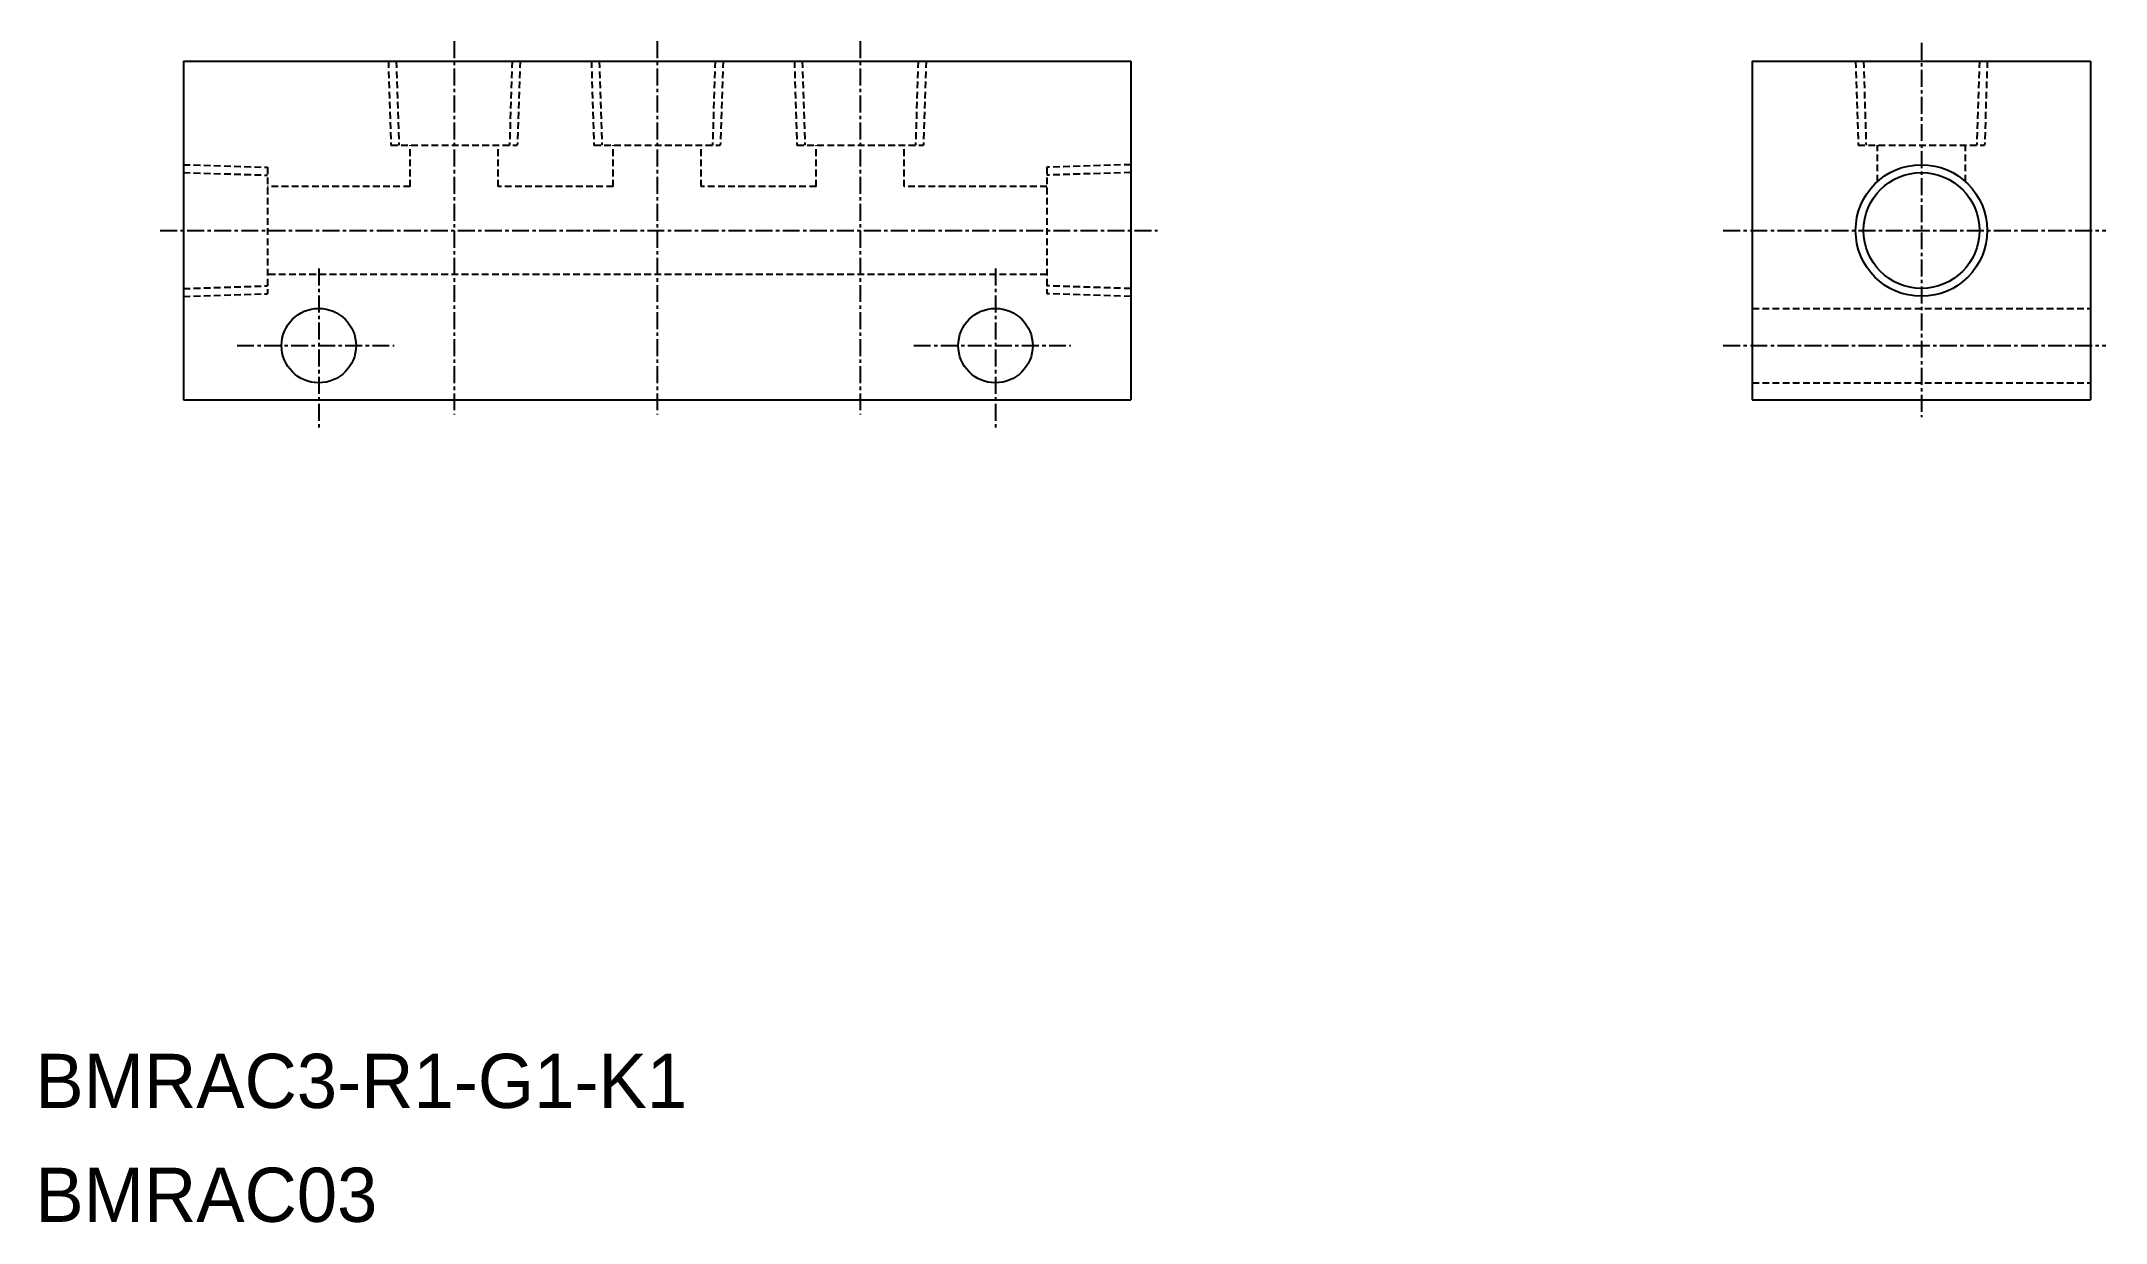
# Model space of a CAD drawing. Extents: x 716 to 869, y 332 to 419.
import ezdxf

# ---------------------------------------------------------------- set-up
doc = ezdxf.new("R2010")
doc.units = 0
doc.linetypes.add('CENTER', pattern=[2, 1.25, -0.25, 0.25, -0.25])
doc.linetypes.add('DASHED', pattern=[0.75, 0.5, -0.25])
doc.layers.get('0').update_dxf_attribs({"linetype": 'CONTINUOUS'})
doc.layers.add('CENTER', color=1, linetype='CENTER')

msp = doc.modelspace()

# ---------------------------------------------------------------- linework, layer by layer
at = {"color": 7, "linetype": 'CONTINUOUS'}
for p, q in [((726.93, 417.42), (726.93, 392.42)), ((726.93, 417.42), (796.93, 417.42)), ((796.93, 417.42), (796.93, 392.42)), ((726.93, 392.42), (796.93, 392.42))]:
    msp.add_line(p, q, dxfattribs=at)
at = {"color": 3, "linetype": 'DASHED'}
for p, q in [((742.07, 417.42), (742.26, 411.22)), ((742.65, 417.42), (742.85, 411.22)), ((751.22, 417.42), (751.02, 411.22)), ((751.8, 417.42), (751.6, 411.22)), ((757.07, 417.42), (757.26, 411.22)), ((757.65, 417.42), (757.85, 411.22)), ((766.22, 417.42), (766.02, 411.22)), ((766.8, 417.42), (766.6, 411.22)), ((772.07, 417.42), (772.26, 411.22)), ((772.65, 417.42), (772.85, 411.22)), ((781.22, 417.42), (781.02, 411.22)), ((781.8, 417.42), (781.6, 411.22)), ((850.48, 417.42), (850.68, 411.22)), ((851.07, 417.42), (851.26, 411.22)), ((859.63, 417.42), (859.44, 411.22)), ((860.21, 417.42), (860.02, 411.22)), ((742.26, 411.22), (751.6, 411.22)), ((743.68, 408.17), (743.68, 411.22)), ((750.18, 408.17), (750.18, 411.22)), ((757.26, 411.22), (766.6, 411.22)), ((758.68, 408.17), (758.68, 411.22)), ((765.18, 408.17), (765.18, 411.22)), ((772.26, 411.22), (781.6, 411.22)), ((773.68, 408.17), (773.68, 411.22)), ((780.18, 408.17), (780.18, 411.22)), ((850.68, 411.22), (860.02, 411.22)), ((852.1, 408.54), (852.1, 411.22)), ((858.6, 408.54), (858.6, 411.22)), ((726.93, 409.78), (733.13, 409.59)), ((726.93, 409.2), (733.13, 409.01)), ((733.13, 409.59), (733.13, 400.25)), ((796.93, 409.78), (790.73, 409.59)), ((790.73, 409.59), (790.73, 400.25)), ((796.93, 409.2), (790.73, 409.01)), ((743.68, 408.17), (733.13, 408.17)), ((758.68, 408.17), (750.18, 408.17)), ((773.68, 408.17), (765.18, 408.17)), ((790.73, 408.17), (780.18, 408.17)), ((790.73, 401.67), (733.13, 401.67)), ((726.93, 400.63), (733.13, 400.83)), ((726.93, 400.05), (733.13, 400.25)), ((796.93, 400.63), (790.73, 400.83)), ((796.93, 400.05), (790.73, 400.25)), ((842.85, 399.17), (867.85, 399.17)), ((842.85, 393.67), (867.85, 393.67))]:
    msp.add_line(p, q, dxfattribs=at)
for p, q in [((842.85, 417.42), (867.85, 417.42)), ((842.85, 417.42), (842.85, 392.42)), ((867.85, 417.42), (867.85, 392.42)), ((842.85, 411.17), (842.85, 411.17)), ((842.85, 404.92), (842.85, 404.92)), ((842.85, 392.42), (867.85, 392.42))]:
    msp.add_line(p, q)
at = {"color": 3, "linetype": 'CONTINUOUS'}
msp.add_circle((855.35, 404.92), 4.86, dxfattribs=at)
at = {"color": 7, "linetype": 'CONTINUOUS'}
for centre, radius in [((855.35, 404.92), 4.28), ((736.93, 396.42), 2.75), ((786.93, 396.42), 2.75)]:
    msp.add_circle(centre, radius, dxfattribs=at)
at = {"layer": 'CENTER', "color": 1, "linetype": 'CENTER'}
for p, q in [((746.93, 418.89), (746.93, 391.32)), ((761.93, 418.89), (761.93, 391.32)), ((776.93, 418.89), (776.93, 391.32)), ((855.35, 418.78), (855.35, 391.14)), ((725.21, 404.92), (798.91, 404.92)), ((840.71, 404.92), (868.97, 404.92)), ((736.93, 402.12), (736.93, 390.19)), ((786.93, 402.12), (786.93, 390.19)), ((730.89, 396.42), (742.51, 396.42)), ((780.89, 396.42), (792.51, 396.42)), ((840.71, 396.42), (868.97, 396.42))]:
    msp.add_line(p, q, dxfattribs=at)

# ---------------------------------------------------------------- texts
at = {"color": 7, "linetype": 'CONTINUOUS'}
for s, p in [('BMRAC3-R1-G1-K1', (715.99, 340.12)), ('BMRAC03', (715.99, 331.71))]:
    msp.add_text(s, height=4, dxfattribs=at).set_placement(p)

doc.saveas('drawing.dxf')
